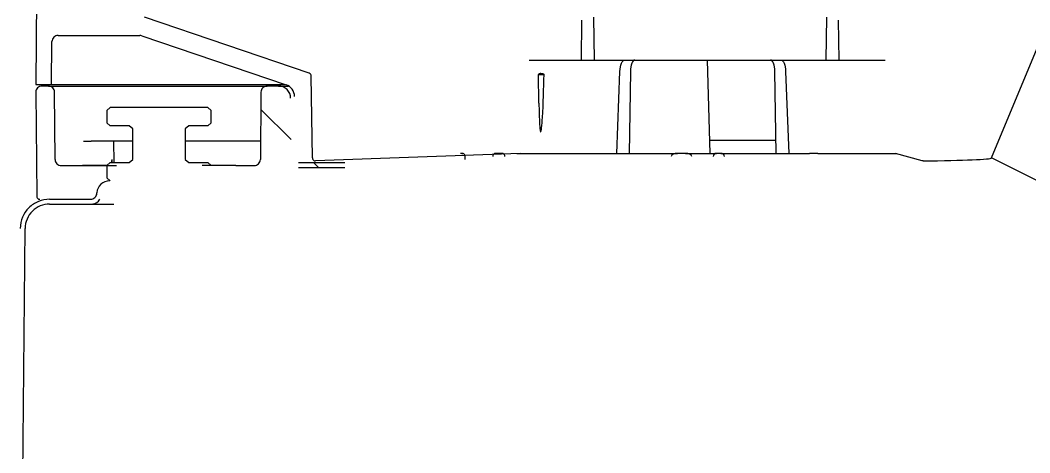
# Model space of a CAD drawing. Header units: millimetres. Extents: x 0 to 4637, y 0 to 3023.
# Drawn here: x 1398.5 to 1564.2, y 2596.4 to 2667.4 of the extents above; entities that cross this region are included whole.
import ezdxf

# ---------------------------------------------------------------- set-up
doc = ezdxf.new("R2010")
doc.units = ezdxf.units.MM
for name, color, linetype in [('ABVP_PLASTIC_HOS', 7, 'Continuous'), ('CARBON_FILTER_HO', 7, 'Continuous'), ('CONNECTOR_FOR_36', 7, 'Continuous'), ('COVER_MODIFIED-T', 7, 'Continuous'), ('HOUSING_FOR_HEPA', 7, 'Continuous'), ('MOUNTING_BUSH-01', 7, 'Continuous'), ('O-RING_ID_70', 7, 'Continuous')]:
    doc.layers.add(name, color=color, linetype=linetype)
pattern_1 = [(45, (804.73, 551.31), (-169.15, 169.15), []), (45, (861.1, 551.31), (-169.15, 169.15), []), (45, (917.5, 551.31), (-169.15, 169.15), []), (45, (973.88, 551.31), (-169.15, 169.15), [])]

msp = doc.modelspace()

# ---------------------------------------------------------------- hatches: boundary and pattern name
at = {"layer": 'ABVP_PLASTIC_HOS', "linetype": 'Continuous'}
h = msp.add_hatch(dxfattribs=at)
h.set_pattern_fill('ANSI34', scale=12.557105, angle=0.000009, style=0)
h.set_pattern_definition(pattern_1)
edge = h.paths.add_edge_path()
edge.add_arc((1406.943, 2675.4406), 0.5024, 0.508564, 90.008906)
edge.add_line((1406.943, 2675.943), (1403.9284, 2675.943))
edge.add_line((1403.9284, 2675.943), (1403.7429, 2675.943))
edge.add_line((1403.7429, 2675.943), (1402.2269, 2675.943))
edge.add_arc((1402.2268, 2674.9383), 1.0047, 89.992164, 179.49206)
edge.add_line((1401.2221, 2674.9472), (1401.1804, 2670.1667))
edge.add_line((1401.1804, 2670.1667), (1401.1629, 2668.1576))
edge.add_line((1401.1629, 2668.1576), (1401.0642, 2656.8562))
edge.add_line((1401.0642, 2656.8562), (1403.6728, 2656.8562))
edge.add_line((1403.6728, 2656.8562), (1403.7342, 2663.8969))
edge.add_arc((1404.7389, 2663.888), 1.0047, 89.991793, 179.491685, ccw=False)
edge.add_line((1404.7391, 2664.8927), (1415.3209, 2664.8927))
edge.add_line((1415.3209, 2664.8927), (1418.1478, 2664.8927))
edge.add_arc((1418.1488, 2663.893), 0.9997, 71.175637, 90.05337, ccw=False)
edge.add_line((1418.4713, 2664.8392), (1421.2443, 2663.8969))
edge.add_line((1421.2443, 2663.8969), (1426.384, 2662.1503))
edge.add_line((1426.384, 2662.1503), (1430.3425, 2660.8051))
edge.add_line((1430.3425, 2660.8051), (1441.963, 2656.8562))
edge.add_line((1441.963, 2656.8562), (1442.1653, 2656.7874))
edge.add_arc((1441.5198, 2654.8906), 2.0037, 58.853543, 71.206673, ccw=False)
edge.add_arc((1441.5234, 2654.8876), 2.0044, 21.123311, 58.986378, ccw=False)
edge.add_arc((1441.519, 2654.8844), 2.0097, 0.524755, 21.163934, ccw=False)
edge.add_line((1443.5286, 2654.9028), (1443.5311, 2654.6134))
edge.add_line((1443.5311, 2654.6134), (1443.6191, 2644.5414))
edge.add_line((1443.6191, 2644.5414), (1443.6239, 2643.9837))
edge.add_line((1443.6239, 2643.9837), (1443.6312, 2643.1506))
edge.add_line((1443.6312, 2643.1506), (1443.6432, 2641.777))
edge.add_line((1443.6432, 2641.777), (1443.6638, 2639.4177))
edge.add_line((1443.6638, 2639.4177), (1443.6672, 2639.0338))
edge.add_line((1443.6672, 2639.0338), (1443.6695, 2638.7696))
edge.add_arc((1444.1719, 2638.7741), 0.5025, 180.520761, 270.020752)
edge.add_line((1444.1721, 2638.2717), (1445.1787, 2638.2717))
edge.add_arc((1445.1793, 2638.7722), 0.5005, 269.922676, 322.104275)
edge.add_arc((1445.184, 2638.7729), 0.4973, 321.707916, 359.613856)
edge.add_line((1445.6813, 2638.7696), (1445.6878, 2639.6236))
edge.add_line((1445.6878, 2639.6236), (1445.7033, 2641.2941))
edge.add_arc((1446.7083, 2641.285), 1.005, 89.977817, 179.477723, ccw=False)
edge.add_line((1446.7087, 2642.2899), (1450.2275, 2642.2899))
edge.add_arc((1450.2301, 2641.2902), 0.9997, 29.211962, 90.150695, ccw=False)
edge.add_arc((1450.208, 2641.2764), 1.0258, 9.895565, 29.280287, ccw=False)
edge.add_arc((1450.254, 2641.2849), 0.979, 0.537551, 9.868354, ccw=False)
edge.add_line((1451.2329, 2641.2941), (1451.2493, 2639.4177))
edge.add_line((1451.2493, 2639.4177), (1451.2527, 2639.0338))
edge.add_line((1451.2527, 2639.0338), (1451.255, 2638.7696))
edge.add_arc((1451.7575, 2638.7742), 0.5025, 180.526306, 270.026318)
edge.add_line((1451.7577, 2638.2717), (1452.4679, 2638.2717))
edge.add_arc((1452.4682, 2638.7742), 0.5025, 269.973149, 359.472042)
edge.add_line((1452.9707, 2638.7696), (1452.984, 2640.2896))
edge.add_arc((1453.9775, 2640.2852), 0.9935, 123.946082, 179.746203, ccw=False)
edge.add_arc((1453.9929, 2640.2738), 1.0116, 90.192637, 124.310597, ccw=False)
edge.add_line((1453.9895, 2641.2854), (1454.2151, 2641.2854))
edge.add_line((1454.2151, 2641.2854), (1459.0965, 2641.2854))
edge.add_line((1459.0965, 2641.2854), (1459.0965, 2641.2854))
edge.add_line((1459.0965, 2641.2854), (1459.3228, 2641.2854))
edge.add_line((1459.3228, 2641.2854), (1459.3266, 2641.2854))
edge.add_line((1459.3266, 2641.2854), (1459.3394, 2641.2854))
edge.add_line((1459.3394, 2641.2854), (1459.3694, 2641.2854))
edge.add_line((1459.3694, 2641.2854), (1459.3738, 2641.2854))
edge.add_line((1459.3738, 2641.2854), (1459.6744, 2641.2854))
edge.add_line((1459.6744, 2641.2854), (1459.7047, 2641.2854))
edge.add_line((1459.7047, 2641.2854), (1459.9126, 2641.2854))
edge.add_line((1459.9126, 2641.2854), (1461.0556, 2641.2854))
edge.add_line((1461.0556, 2641.2854), (1461.8507, 2641.2854))
edge.add_line((1461.8507, 2641.2854), (1468.7479, 2641.2854))
edge.add_line((1468.7479, 2641.2854), (1470.7916, 2641.2854))
edge.add_line((1470.7916, 2641.2854), (1476.3405, 2641.2854))
edge.add_line((1476.3405, 2641.2854), (1476.3426, 2641.2854))
edge.add_line((1476.3426, 2641.2854), (1478.082, 2641.2854))
edge.add_line((1478.082, 2641.2854), (1478.8891, 2641.2854))
edge.add_line((1478.8891, 2641.2854), (1481.5053, 2641.2854))
edge.add_line((1481.5053, 2641.2854), (1481.5229, 2643.2945))
edge.add_line((1481.5229, 2643.2945), (1481.5219, 2643.2945))
edge.add_line((1481.5219, 2643.2945), (1478.969, 2643.2945))
edge.add_line((1478.969, 2643.2945), (1478.0644, 2643.2945))
edge.add_line((1478.0644, 2643.2945), (1477.5506, 2643.2945))
edge.add_line((1477.5506, 2643.2945), (1477.5013, 2644.2991))
edge.add_line((1477.5013, 2644.2991), (1475.9774, 2644.2991))
edge.add_line((1475.9774, 2644.2991), (1475.6879, 2644.2991))
edge.add_line((1475.6879, 2644.2991), (1471.8543, 2644.2991))
edge.add_line((1471.8543, 2644.2991), (1471.5727, 2644.2991))
edge.add_line((1471.5727, 2644.2991), (1471.2564, 2644.2991))
edge.add_line((1471.2564, 2644.2991), (1468.917, 2644.2995))
edge.add_line((1468.917, 2644.2995), (1461.9655, 2644.2991))
edge.add_line((1461.9655, 2644.2991), (1461.867, 2644.2991))
edge.add_line((1461.867, 2644.2991), (1461.8667, 2644.2991))
edge.add_line((1461.8667, 2644.2991), (1461.4034, 2644.2991))
edge.add_line((1461.4034, 2644.2991), (1461.1188, 2644.2991))
edge.add_line((1461.1188, 2644.2991), (1460.9334, 2644.2991))
edge.add_line((1460.9334, 2644.2991), (1460.0592, 2644.2991))
edge.add_line((1460.0592, 2644.2991), (1459.6763, 2644.2991))
edge.add_line((1459.6763, 2644.2991), (1459.6395, 2644.2991))
edge.add_line((1459.6395, 2644.2991), (1459.3627, 2644.2991))
edge.add_line((1459.3627, 2644.2991), (1459.3392, 2644.2991))
edge.add_line((1459.3392, 2644.2991), (1459.3264, 2644.2991))
edge.add_line((1459.3264, 2644.2991), (1459.0965, 2644.2991))
edge.add_line((1459.0965, 2644.2991), (1459.0965, 2644.2991))
edge.add_line((1459.0965, 2644.2991), (1453.857, 2644.2991))
edge.add_line((1453.857, 2644.2991), (1450.7159, 2644.2991))
edge.add_line((1450.7159, 2644.2991), (1446.9534, 2644.2991))
edge.add_arc((1446.9532, 2644.8015), 0.5025, 180.77206, 270.023076, ccw=False)
edge.add_line((1446.4508, 2644.7948), (1446.2749, 2658.2211))
edge.add_arc((1445.7726, 2658.2144), 0.5023, 0.76323, 71.250888)
edge.add_line((1445.9341, 2658.6901), (1418.8912, 2667.8797))
edge.add_arc((1418.7291, 2667.4016), 0.5048, 71.26955, 89.959533)
edge.add_line((1418.7294, 2667.9064), (1417.2393, 2667.9064))
edge.add_line((1417.2393, 2667.9064), (1415.5417, 2667.9064))
edge.add_arc((1415.5416, 2668.9113), 1.0049, 199.484703, 270.005781, ccw=False)
edge.add_arc((1414.1205, 2668.4085), 0.5025, 19.484627, 90.005577)
edge.add_line((1414.1205, 2668.911), (1413.9655, 2668.911))
edge.add_arc((1413.966, 2668.416), 0.495, 90.049907, 99.940465)
edge.add_arc((1413.9648, 2668.4091), 0.5016, 99.67348, 160.545204)
edge.add_arc((1412.5391, 2668.9152), 1.0112, 311.255418, 340.410372, ccw=False)
edge.add_arc((1412.5453, 2668.9088), 1.0024, 269.948939, 311.23136, ccw=False)
edge.add_line((1412.5444, 2667.9064), (1408.5073, 2667.9064))
edge.add_arc((1408.5072, 2668.9111), 1.0047, 180.508927, 270.008818, ccw=False)
edge.add_line((1407.5025, 2668.9022), (1407.4915, 2670.1667))
edge.add_line((1407.4915, 2670.1667), (1407.4849, 2670.9201))
edge.add_line((1407.4849, 2670.9201), (1407.4454, 2675.4451))
at = {"layer": 'CARBON_FILTER_HO', "linetype": 'Continuous'}
h = msp.add_hatch(dxfattribs=at)
h.set_pattern_fill('ANSI34', scale=6.278552, angle=90.000009, style=0)
h.set_pattern_definition([(135, (804.73, 551.31), (-84.5745, -84.5745), []), (135, (804.73, 579.5), (-84.5745, -84.5745), []), (135, (804.73, 607.7), (-84.5745, -84.5745), []), (135, (804.73, 635.89), (-84.5745, -84.5745), [])])
edge = h.paths.add_edge_path()
edge.add_arc((1442.0255, 2639.0254), 1.0049, 269.980037, 0.480102)
edge.add_line((1443.0304, 2639.0338), (1442.9893, 2643.7377))
edge.add_line((1442.9893, 2643.7377), (1442.8943, 2654.6134))
edge.add_arc((1440.8845, 2654.5952), 2.0099, 0.520236, 90.018905)
edge.add_line((1440.8839, 2656.605), (1439.023, 2656.605))
edge.add_arc((1439.0227, 2655.6001), 1.0049, 89.982257, 179.482126)
edge.add_line((1438.0179, 2655.6092), (1437.9476, 2647.5639))
edge.add_line((1437.9476, 2647.5639), (1437.9212, 2644.5414))
edge.add_arc((1436.9164, 2644.5505), 1.0049, 269.983118, 359.482313, ccw=False)
edge.add_line((1436.9161, 2643.5456), (1433.8919, 2643.5456))
edge.add_line((1433.8919, 2643.5456), (1433.8918, 2643.5339))
edge.add_ellipse((1422.5143, 2593.3172), major_axis=(527.2744, 0), ratio=0.0952605, start_angle=88.763572, end_angle=89.204924)
edge.add_line((1429.8309, 2643.5408), (1428.3559, 2643.5426))
edge.add_arc((1428.3546, 2642.5381), 1.0044, 89.924258, 179.491978)
edge.add_line((1427.3502, 2642.547), (1427.3479, 2642.2866))
edge.add_line((1427.3479, 2642.2866), (1427.3462, 2642.089))
edge.add_line((1427.3462, 2642.089), (1427.3392, 2641.2854))
edge.add_line((1427.3392, 2641.2854), (1427.337, 2641.0342))
edge.add_line((1427.337, 2641.0342), (1427.33, 2640.2306))
edge.add_line((1427.33, 2640.2306), (1427.3221, 2639.3264))
edge.add_line((1427.3221, 2639.3264), (1427.3198, 2639.0671))
edge.add_line((1427.3198, 2639.0671), (1427.3195, 2639.0338))
edge.add_arc((1428.296, 2639.0254), 0.9765, 179.505169, 183.738122)
edge.add_arc((1428.3242, 2639.0252), 1.0047, 183.62019, 270.016781)
edge.add_line((1428.3245, 2638.0205), (1428.6941, 2638.0205))
edge.add_line((1428.6941, 2638.0205), (1430.9692, 2638.0205))
edge.add_line((1430.9692, 2638.0205), (1432.5171, 2638.0205))
edge.add_line((1432.5171, 2638.0205), (1439.9043, 2638.0205))
edge.add_line((1439.9043, 2638.0205), (1439.957, 2638.0205))
edge.add_line((1439.957, 2638.0205), (1441.7523, 2638.0205))
edge.add_line((1441.7523, 2638.0205), (1442.0251, 2638.0205))
at = {"layer": 'COVER_MODIFIED-T', "linetype": 'Continuous'}
h = msp.add_hatch(dxfattribs=at)
h.set_pattern_fill('ANSI34', scale=12.557105, angle=0.000009, style=0)
h.set_pattern_definition(pattern_1)
edge = h.paths.add_edge_path()
edge.add_line((1360.962, 2414.019), (1562.0242, 2414.019))
edge.add_spline(control_points=[(1562.0242, 2414.019), (1562.303, 2414.019), (1562.5856, 2414.1167), (1562.9067, 2414.3839), (1562.9982, 2414.4947), (1563.093, 2414.6809), (1563.1182, 2414.748), (1563.1516, 2414.8838), (1563.1601, 2414.953), (1563.1601, 2415.0235)], knot_values=[0, 0, 0, 0, 0.5, 0.5, 0.75, 0.75, 0.875, 0.875, 1, 1, 1, 1], degree=3, periodic=0)
edge.add_spline(control_points=[(1563.1601, 2415.0235), (1563.1601, 2415.1696), (1563.1995, 2415.3186), (1563.3391, 2415.5751), (1563.4405, 2415.6876), (1563.6763, 2415.8626), (1563.8114, 2415.9267), (1564.0933, 2416.0093), (1564.2406, 2416.0281), (1564.3857, 2416.0281)], knot_values=[0, 0, 0, 0, 0.25, 0.25, 0.5, 0.5, 0.75, 0.75, 1, 1, 1, 1], degree=3, periodic=0)
edge.add_line((1564.3857, 2416.0281), (1570.5709, 2416.0281))
edge.add_spline(control_points=[(1570.5709, 2416.0281), (1570.7179, 2416.0281), (1570.864, 2416.0092), (1571.1467, 2415.9261), (1571.2811, 2415.8622), (1571.5171, 2415.6866), (1571.6178, 2415.5748), (1571.7575, 2415.3175), (1571.7964, 2415.171), (1571.7964, 2415.0235)], knot_values=[0, 0, 0, 0, 0.25, 0.25, 0.5, 0.5, 0.75, 0.75, 1, 1, 1, 1], degree=3, periodic=0)
edge.add_spline(control_points=[(1571.7964, 2415.0235), (1571.7964, 2414.9537), (1571.8052, 2414.8825), (1571.8391, 2414.7456), (1571.8637, 2414.6805), (1571.9586, 2414.4944), (1572.0493, 2414.3843), (1572.374, 2414.1145), (1572.653, 2414.019), (1572.9324, 2414.019)], knot_values=[0, 0, 0, 0, 0.125, 0.125, 0.25, 0.25, 0.5, 0.5, 1, 1, 1, 1], degree=3, periodic=0)
edge.add_line((1572.9324, 2414.019), (1773.9948, 2414.019))
edge.add_spline(control_points=[(1773.9948, 2414.019), (1774.1421, 2414.019), (1774.2875, 2414), (1774.5692, 2413.9171), (1774.7032, 2413.8533), (1774.9389, 2413.6779), (1775.0392, 2413.5664), (1775.1438, 2413.3741), (1775.1715, 2413.3049), (1775.2084, 2413.1635), (1775.218, 2413.0912), (1775.2169, 2413.0169)], knot_values=[0, 0, 0, 0, 0.25, 0.25, 0.5, 0.5, 0.75, 0.75, 0.875, 0.875, 1, 1, 1, 1], degree=3, periodic=0)
edge.add_spline(control_points=[(1775.2169, 2413.0169), (1775.2161, 2412.8759), (1775.2515, 2412.7376), (1775.3778, 2412.4896), (1775.4687, 2412.3793), (1775.683, 2412.2006), (1775.8063, 2412.1315), (1776.0703, 2412.0379), (1776.2081, 2412.0139), (1776.3485, 2412.0136)], knot_values=[0, 0, 0, 0, 0.25, 0.25, 0.5, 0.5, 0.75, 0.75, 1, 1, 1, 1], degree=3, periodic=0)
edge.add_line((1776.3485, 2412.0136), (1785.4222, 2412.0135))
edge.add_arc((1785.4214, 2413.0252), 1.0117, 270.047226, 291.502371)
edge.add_line((1785.7922, 2412.0839), (1786.3792, 2412.0838))
edge.add_line((1786.3792, 2412.0838), (1797.2733, 2619.9555))
edge.add_line((1797.2733, 2619.9555), (1797.3983, 2624.6632))
edge.add_line((1797.3983, 2624.6632), (1795.1852, 2624.6624))
edge.add_line((1795.1852, 2624.6624), (1795.0602, 2619.9555))
edge.add_line((1795.0602, 2619.9555), (1784.4279, 2417.0796))
edge.add_spline(control_points=[(1784.4279, 2417.0796), (1784.4179, 2416.8875), (1784.3897, 2416.6994), (1784.2989, 2416.3312), (1784.2353, 2416.1493), (1784.0753, 2415.8021), (1783.9798, 2415.6381), (1783.7587, 2415.3291), (1783.6315, 2415.1829), (1783.3555, 2414.9208), (1783.2063, 2414.8038), (1782.8854, 2414.5978), (1782.7133, 2414.5094), (1782.1847, 2414.298), (1781.8031, 2414.2236), (1781.4184, 2414.2236)], knot_values=[0, 0, 0, 0, 0.125, 0.125, 0.25, 0.25, 0.375, 0.375, 0.5, 0.5, 0.625, 0.625, 0.75, 0.75, 1, 1, 1, 1], degree=3, periodic=0)
edge.add_line((1781.4184, 2414.2236), (1779.2161, 2414.2236))
edge.add_arc((1779.2106, 2416.4026), 2.179, 212.62864, 270.146191, ccw=False)
edge.add_arc((1775.5146, 2414.0014), 2.2286, 33.384401, 91.660605)
edge.add_line((1775.45, 2416.229), (1574.6452, 2416.229))
edge.add_spline(control_points=[(1574.6452, 2416.229), (1574.4669, 2416.229), (1574.2878, 2416.2716), (1573.9678, 2416.4361), (1573.8289, 2416.5568), (1573.7288, 2416.7074)], knot_values=[0, 0, 0, 0, 0.5, 0.5, 1, 1, 1, 1], degree=3, periodic=0)
edge.add_spline(control_points=[(1573.7288, 2416.7074), (1573.6444, 2416.8343), (1573.5513, 2416.9544), (1573.3481, 2417.181), (1573.237, 2417.2883), (1572.8855, 2417.5834), (1572.6279, 2417.7449), (1572.0698, 2418.0025), (1571.7793, 2418.0938), (1571.1806, 2418.2122), (1570.8737, 2418.2382), (1570.5709, 2418.2382)], knot_values=[0, 0, 0, 0, 0.125, 0.125, 0.25, 0.25, 0.5, 0.5, 0.75, 0.75, 1, 1, 1, 1], degree=3, periodic=0)
edge.add_line((1570.5709, 2418.2382), (1564.3857, 2418.2382))
edge.add_spline(control_points=[(1564.3857, 2418.2382), (1564.0807, 2418.2382), (1563.7773, 2418.2125), (1563.1742, 2418.0931), (1562.8829, 2418.0007), (1562.4707, 2417.8105), (1562.3371, 2417.7384), (1562.078, 2417.5753), (1561.9524, 2417.4839), (1561.602, 2417.1895), (1561.3985, 2416.9643), (1561.2277, 2416.7074)], knot_values=[0, 0, 0, 0, 0.25, 0.25, 0.5, 0.5, 0.625, 0.625, 0.75, 0.75, 1, 1, 1, 1], degree=3, periodic=0)
edge.add_spline(control_points=[(1561.2277, 2416.7074), (1561.1287, 2416.5583), (1560.9891, 2416.4366), (1560.6712, 2416.2726), (1560.4921, 2416.229), (1560.3113, 2416.229)], knot_values=[0, 0, 0, 0, 0.5, 0.5, 1, 1, 1, 1], degree=3, periodic=0)
edge.add_line((1560.3113, 2416.229), (1359.5065, 2416.229))
edge.add_arc((1359.4395, 2414.0104), 2.2197, 88.26986, 146.739589)
edge.add_arc((1355.7529, 2416.3943), 2.1707, 269.725468, 327.491176, ccw=False)
edge.add_line((1355.7425, 2414.2236), (1353.5382, 2414.2236))
edge.add_spline(control_points=[(1353.5382, 2414.2236), (1353.3458, 2414.2236), (1353.1566, 2414.2418), (1352.7841, 2414.3133), (1352.5991, 2414.3672), (1352.244, 2414.5089), (1352.0753, 2414.5956), (1351.7551, 2414.8002), (1351.6024, 2414.9196), (1351.3263, 2415.1815), (1351.2016, 2415.3244), (1350.9792, 2415.6341), (1350.8818, 2415.8013), (1350.6431, 2416.3182), (1350.5488, 2416.6954), (1350.5286, 2417.0796)], knot_values=[0, 0, 0, 0, 0.125, 0.125, 0.25, 0.25, 0.375, 0.375, 0.5, 0.5, 0.625, 0.625, 0.75, 0.75, 1, 1, 1, 1], degree=3, periodic=0)
edge.add_line((1350.5286, 2417.0796), (1339.8963, 2619.9555))
edge.add_line((1339.8963, 2619.9555), (1339.7714, 2624.6632))
edge.add_line((1339.7714, 2624.6632), (1337.5583, 2624.6624))
edge.add_line((1337.5583, 2624.6624), (1337.6833, 2619.9555))
edge.add_line((1337.6833, 2619.9555), (1348.5726, 2412.1753))
edge.add_line((1348.5726, 2412.1753), (1348.9865, 2412.1757))
edge.add_spline(control_points=[(1348.9865, 2412.1757), (1349.1475, 2412.0713), (1349.3395, 2412.0135), (1349.5343, 2412.0135)], knot_values=[0, 0, 0, 0, 1, 1, 1, 1], degree=3, periodic=0)
edge.add_line((1349.5343, 2412.0135), (1358.6105, 2412.0136))
edge.add_spline(control_points=[(1358.6105, 2412.0136), (1358.751, 2412.0141), (1358.8879, 2412.0379), (1359.1529, 2412.1321), (1359.2739, 2412.1997), (1359.4903, 2412.3802), (1359.579, 2412.4878), (1359.7067, 2412.7385), (1359.7416, 2412.8754), (1359.7404, 2413.0169)], knot_values=[0, 0, 0, 0, 0.25, 0.25, 0.5, 0.5, 0.75, 0.75, 1, 1, 1, 1], degree=3, periodic=0)
edge.add_spline(control_points=[(1359.7404, 2413.0169), (1359.7393, 2413.1657), (1359.7778, 2413.3095), (1359.9198, 2413.5695), (1360.0186, 2413.6784), (1360.2552, 2413.8542), (1360.389, 2413.9176), (1360.6703, 2414.0002), (1360.8146, 2414.019), (1360.962, 2414.019)], knot_values=[0, 0, 0, 0, 0.25, 0.25, 0.5, 0.5, 0.75, 0.75, 1, 1, 1, 1], degree=3, periodic=0)
at = {"layer": 'HOUSING_FOR_HEPA', "linetype": 'Continuous'}
h = msp.add_hatch(dxfattribs=at)
h.set_pattern_fill('ANSI32', scale=6.278552, angle=90.000009, style=0)
h.set_pattern_definition([(135, (804.727, 551.313), (-42.2872, -42.2873), []), (135, (804.727, 579.505), (-42.2872, -42.2873), [])])
edge = h.paths.add_edge_path()
edge.add_line((1423.208, 2640.2306), (1429.3933, 2640.2306))
edge.add_spline(control_points=[(1429.3933, 2640.2306), (1429.5505, 2640.2306), (1429.7092, 2640.202), (1430.0032, 2640.091), (1430.1414, 2640.0074), (1430.3743, 2639.7961), (1430.4709, 2639.667), (1430.6057, 2639.3815), (1430.6441, 2639.2264), (1430.6498, 2639.0671)], knot_values=[0, 0, 0, 0, 0.25, 0.25, 0.5, 0.5, 0.75, 0.75, 1, 1, 1, 1], degree=3, periodic=0)
edge.add_line((1430.6498, 2639.0671), (1430.6536, 2638.962))
edge.add_spline(control_points=[(1430.6536, 2638.962), (1430.6579, 2638.8434), (1430.6742, 2638.7273), (1430.7293, 2638.4998), (1430.7688, 2638.3872), (1430.8686, 2638.1741), (1430.9284, 2638.0735), (1431.0675, 2637.884), (1431.1472, 2637.7951), (1431.4057, 2637.5569), (1431.6103, 2637.4301), (1432.0466, 2637.2611), (1432.2831, 2637.2169), (1432.5171, 2637.2169)], knot_values=[0, 0, 0, 0, 0.125, 0.125, 0.25, 0.25, 0.375, 0.375, 0.5, 0.5, 0.75, 0.75, 1, 1, 1, 1], degree=3, periodic=0)
edge.add_line((1432.5171, 2637.2169), (1439.957, 2637.2169))
edge.add_spline(control_points=[(1439.957, 2637.2169), (1440.2538, 2637.2169), (1440.5539, 2637.2731), (1441.1069, 2637.4877), (1441.3664, 2637.6487), (1441.6949, 2637.949), (1441.7964, 2638.0607), (1441.9759, 2638.2995), (1442.0536, 2638.4259), (1442.1855, 2638.6922), (1442.2398, 2638.8336), (1442.3204, 2639.1211), (1442.3473, 2639.2678), (1442.3604, 2639.4177)], knot_values=[0, 0, 0, 0, 0.25, 0.25, 0.5, 0.5, 0.625, 0.625, 0.75, 0.75, 0.875, 0.875, 1, 1, 1, 1], degree=3, periodic=0)
edge.add_line((1442.3604, 2639.4177), (1442.5669, 2641.777))
edge.add_spline(control_points=[(1442.5669, 2641.777), (1442.5756, 2641.8763), (1442.5934, 2641.9736), (1442.6466, 2642.1641), (1442.6825, 2642.2583), (1442.7707, 2642.437), (1442.8225, 2642.5213), (1442.9415, 2642.6801), (1443.0095, 2642.755), (1443.1559, 2642.8891), (1443.2348, 2642.9489), (1443.4038, 2643.0541), (1443.4941, 2643.0992), (1443.7711, 2643.2068), (1443.9713, 2643.2443), (1444.1693, 2643.2443)], knot_values=[0, 0, 0, 0, 0.125, 0.125, 0.25, 0.25, 0.375, 0.375, 0.5, 0.5, 0.625, 0.625, 0.75, 0.75, 1, 1, 1, 1], degree=3, periodic=0)
edge.add_line((1444.1693, 2643.2443), (1451.7618, 2643.2443))
edge.add_spline(control_points=[(1451.7618, 2643.2443), (1451.9597, 2643.2443), (1452.16, 2643.2068), (1452.5291, 2643.0635), (1452.702, 2642.9561), (1452.9214, 2642.7555), (1452.9893, 2642.6806), (1453.1087, 2642.5216), (1453.1605, 2642.4373), (1453.2485, 2642.2592), (1453.2846, 2642.1647), (1453.338, 2641.9738), (1453.3558, 2641.8764), (1453.3645, 2641.777)], knot_values=[0, 0, 0, 0, 0.25, 0.25, 0.5, 0.5, 0.625, 0.625, 0.75, 0.75, 0.875, 0.875, 1, 1, 1, 1], degree=3, periodic=0)
edge.add_line((1453.3645, 2641.777), (1453.5711, 2639.4177))
edge.add_spline(control_points=[(1453.5711, 2639.4177), (1453.5842, 2639.2677), (1453.6111, 2639.1214), (1453.6911, 2638.8355), (1453.7449, 2638.6949), (1453.8775, 2638.4264), (1453.9554, 2638.3), (1454.1339, 2638.0624), (1454.2356, 2637.9502), (1454.4557, 2637.7488), (1454.574, 2637.6592), (1454.827, 2637.502), (1454.9627, 2637.4343), (1455.24, 2637.3267), (1455.3827, 2637.2859), (1455.6764, 2637.2308), (1455.8269, 2637.2169), (1455.9754, 2637.2169)], knot_values=[0, 0, 0, 0, 0.125, 0.125, 0.25, 0.25, 0.375, 0.375, 0.5, 0.5, 0.625, 0.625, 0.75, 0.75, 0.875, 0.875, 1, 1, 1, 1], degree=3, periodic=0)
edge.add_line((1455.9754, 2637.2169), (1477.5952, 2637.2169))
edge.add_spline(control_points=[(1477.5952, 2637.2169), (1477.7352, 2637.2169), (1477.8762, 2637.1794), (1478.1203, 2637.0388), (1478.2229, 2636.9364), (1478.2932, 2636.815)], knot_values=[0, 0, 0, 0, 0.5, 0.5, 1, 1, 1, 1], degree=3, periodic=0)
edge.add_spline(control_points=[(1478.2932, 2636.815), (1478.4342, 2636.5715), (1478.6397, 2636.367), (1479.1263, 2636.0868), (1479.409, 2636.0114), (1479.6895, 2636.0114)], knot_values=[0, 0, 0, 0, 0.5, 0.5, 1, 1, 1, 1], degree=3, periodic=0)
edge.add_line((1479.6895, 2636.0114), (1481.929, 2636.0114))
edge.add_line((1481.929, 2636.0114), (1481.929, 2636.815))
edge.add_line((1481.929, 2636.815), (1479.7407, 2636.815))
edge.add_spline(control_points=[(1479.7407, 2636.815), (1479.6004, 2636.815), (1479.4591, 2636.8527), (1479.2157, 2636.9928), (1479.113, 2637.0951), (1479.0425, 2637.2169)], knot_values=[0, 0, 0, 0, 0.5, 0.5, 1, 1, 1, 1], degree=3, periodic=0)
edge.add_spline(control_points=[(1479.0425, 2637.2169), (1478.9017, 2637.46), (1478.6963, 2637.6647), (1478.331, 2637.8751), (1478.199, 2637.9295), (1477.9286, 2638.0018), (1477.7865, 2638.0205), (1477.6463, 2638.0205)], knot_values=[0, 0, 0, 0, 0.5, 0.5, 0.75, 0.75, 1, 1, 1, 1], degree=3, periodic=0)
edge.add_line((1477.6463, 2638.0205), (1455.9754, 2638.0205))
edge.add_spline(control_points=[(1455.9754, 2638.0205), (1455.7774, 2638.0205), (1455.5771, 2638.058), (1455.208, 2638.2013), (1455.035, 2638.3086), (1454.8156, 2638.5093), (1454.7477, 2638.5841), (1454.6283, 2638.7431), (1454.5765, 2638.8274), (1454.4885, 2639.0056), (1454.4524, 2639.1), (1454.399, 2639.291), (1454.3812, 2639.3884), (1454.3725, 2639.4877)], knot_values=[0, 0, 0, 0, 0.25, 0.25, 0.5, 0.5, 0.625, 0.625, 0.75, 0.75, 0.875, 0.875, 1, 1, 1, 1], degree=3, periodic=0)
edge.add_line((1454.3725, 2639.4877), (1454.1659, 2641.8471))
edge.add_spline(control_points=[(1454.1659, 2641.8471), (1454.1527, 2641.997), (1454.1259, 2642.1434), (1454.0459, 2642.4292), (1453.9921, 2642.5698), (1453.8595, 2642.8383), (1453.7816, 2642.9647), (1453.6032, 2643.2024), (1453.5014, 2643.3146), (1453.2813, 2643.5159), (1453.163, 2643.6055), (1452.9101, 2643.7627), (1452.7744, 2643.8304), (1452.4971, 2643.9381), (1452.3544, 2643.9789), (1452.0607, 2644.034), (1451.9102, 2644.0479), (1451.7618, 2644.0479)], knot_values=[0, 0, 0, 0, 0.125, 0.125, 0.25, 0.25, 0.375, 0.375, 0.5, 0.5, 0.625, 0.625, 0.75, 0.75, 0.875, 0.875, 1, 1, 1, 1], degree=3, periodic=0)
edge.add_line((1451.7618, 2644.0479), (1444.1693, 2644.0479))
edge.add_spline(control_points=[(1444.1693, 2644.0479), (1443.8725, 2644.0479), (1443.5724, 2643.9917), (1443.0194, 2643.7771), (1442.7599, 2643.6161), (1442.4313, 2643.3158), (1442.3298, 2643.2041), (1442.1503, 2642.9653), (1442.0725, 2642.8389), (1441.9407, 2642.5726), (1441.8864, 2642.4312), (1441.8058, 2642.1437), (1441.7789, 2641.997), (1441.7658, 2641.8471)], knot_values=[0, 0, 0, 0, 0.25, 0.25, 0.5, 0.5, 0.625, 0.625, 0.75, 0.75, 0.875, 0.875, 1, 1, 1, 1], degree=3, periodic=0)
edge.add_line((1441.7658, 2641.8471), (1441.5592, 2639.4877))
edge.add_spline(control_points=[(1441.5592, 2639.4877), (1441.5505, 2639.3885), (1441.5328, 2639.2912), (1441.4796, 2639.1007), (1441.4437, 2639.0065), (1441.3555, 2638.8278), (1441.3037, 2638.7435), (1441.1847, 2638.5847), (1441.1167, 2638.5098), (1440.9703, 2638.3757), (1440.8915, 2638.3159), (1440.7225, 2638.2107), (1440.6321, 2638.1656), (1440.3551, 2638.058), (1440.1549, 2638.0205), (1439.957, 2638.0205)], knot_values=[0, 0, 0, 0, 0.125, 0.125, 0.25, 0.25, 0.375, 0.375, 0.5, 0.5, 0.625, 0.625, 0.75, 0.75, 1, 1, 1, 1], degree=3, periodic=0)
edge.add_line((1439.957, 2638.0205), (1432.5171, 2638.0205))
edge.add_spline(control_points=[(1432.5171, 2638.0205), (1432.2574, 2638.0205), (1431.9958, 2638.1211), (1431.7095, 2638.3861), (1431.6306, 2638.4933), (1431.5204, 2638.7302), (1431.4891, 2638.8584), (1431.4844, 2638.99)], knot_values=[0, 0, 0, 0, 0.5, 0.5, 0.75, 0.75, 1, 1, 1, 1], degree=3, periodic=0)
edge.add_line((1431.4844, 2638.99), (1431.4806, 2639.0952))
edge.add_spline(control_points=[(1431.4806, 2639.0952), (1431.4758, 2639.2277), (1431.4577, 2639.3574), (1431.3962, 2639.6115), (1431.3519, 2639.7372), (1431.2403, 2639.9751), (1431.1733, 2640.0873), (1431.0173, 2640.2985), (1430.9278, 2640.3974), (1430.6378, 2640.6619), (1430.4081, 2640.8016), (1429.9191, 2640.9868), (1429.6549, 2641.0342), (1429.3933, 2641.0342)], knot_values=[0, 0, 0, 0, 0.125, 0.125, 0.25, 0.25, 0.375, 0.375, 0.5, 0.5, 0.75, 0.75, 1, 1, 1, 1], degree=3, periodic=0)
edge.add_line((1429.3933, 2641.0342), (1423.208, 2641.0342))
edge.add_line((1423.208, 2641.0342), (1423.208, 2640.2306))

# ---------------------------------------------------------------- linework, layer by layer
at = {"layer": 'ABVP_PLASTIC_HOS', "color": 7, "linetype": 'Continuous'}
for p, q in [((1401.2221, 2674.9472), (1401.0642, 2656.8562)), ((1445.9341, 2658.6901), (1418.8912, 2667.8797)), ((1490.5856, 2660.8744), (1490.6718, 2667.4107)), ((1492.7187, 2660.8744), (1492.6258, 2667.9064)), ((1530.7805, 2667.9064), (1530.6876, 2660.8744)), ((1532.7346, 2667.4107), (1532.8208, 2660.8744)), ((1557.8865, 2644.7948), (1567.2754, 2667.4107)), ((1403.6728, 2656.8562), (1403.7342, 2663.8969)), ((1404.7391, 2664.8927), (1418.1478, 2664.8927)), ((1418.4713, 2664.8392), (1442.1653, 2656.7874)), ((1482.0339, 2660.8744), (1490.5856, 2660.8744)), ((1490.5856, 2660.8744), (1492.7187, 2660.8744)), ((1492.7187, 2660.8744), (1530.6876, 2660.8744)), ((1511.6901, 2645.5548), (1511.287, 2660.8744)), ((1530.6876, 2660.8744), (1532.8208, 2660.8744)), ((1532.8208, 2660.8744), (1540.4495, 2660.8744)), ((1483.5492, 2658.5124), (1483.6087, 2658.5728)), ((1483.5492, 2658.5124), (1484.4677, 2658.5124)), ((1483.6223, 2653.8135), (1483.5492, 2658.5124)), ((1496.4013, 2645.5548), (1496.9215, 2659.0043)), ((1498.6254, 2659.0043), (1498.426, 2645.5548)), ((1522.521, 2645.5548), (1522.3354, 2659.0043)), ((1524.0958, 2659.0043), (1524.6112, 2645.5548)), ((1401.0642, 2656.8562), (1403.6728, 2656.8562)), ((1403.6728, 2656.8562), (1414.3607, 2656.8562)), ((1414.3607, 2656.8562), (1426.4157, 2656.8562)), ((1426.4157, 2656.8562), (1430.3661, 2656.8562)), ((1430.3661, 2656.8562), (1441.9625, 2656.8562)), ((1446.4508, 2644.7948), (1446.2749, 2658.2211)), ((1480.541, 2645.5548), (1446.9534, 2644.2991)), ((1546.505, 2644.2991), (1542.1041, 2645.5548)), ((1570.9384, 2638.2717), (1557.8853, 2644.7924))]:
    msp.add_line(p, q, dxfattribs=at)
msp.add_ellipse((1541.9588, 2644.8013), major_axis=(15.929, 0), ratio=0.03153271, start_param=5.01130831, end_param=6.27009534, dxfattribs=at)
for points, knots in [([(1404.7391, 2664.8927), (1404.4786, 2664.8927), (1404.219, 2664.7871), (1403.845, 2664.4168), (1403.7365, 2664.1608), (1403.7342, 2663.8969)], [0, 0, 0, 0, 0.5, 0.5, 1, 1, 1, 1]), ([(1496.9215, 2659.0043), (1496.9411, 2659.5107), (1497.0367, 2659.992), (1497.33, 2660.6771), (1497.5252, 2660.8744), (1497.7219, 2660.8744)], [0, 0, 0, 0, 0.5, 0.5, 1, 1, 1, 1]), ([(1499.3799, 2660.8744), (1499.1832, 2660.8744), (1498.9934, 2660.6772), (1498.7169, 2659.9921), (1498.6329, 2659.5103), (1498.6254, 2659.0043)], [0, 0, 0, 0, 0.5, 0.5, 1, 1, 1, 1]), ([(1522.3354, 2659.0043), (1522.3284, 2659.5107), (1522.2467, 2659.992), (1521.9772, 2660.6771), (1521.7917, 2660.8744), (1521.6, 2660.8744)], [0, 0, 0, 0, 0.5, 0.5, 1, 1, 1, 1]), ([(1523.316, 2660.8744), (1523.5076, 2660.8744), (1523.6972, 2660.6772), (1523.983, 2659.9921), (1524.0764, 2659.5103), (1524.0958, 2659.0043)], [0, 0, 0, 0, 0.5, 0.5, 1, 1, 1, 1]), ([(1446.2749, 2658.2211), (1446.2735, 2658.325), (1446.2397, 2658.426), (1446.1187, 2658.5928), (1446.0324, 2658.6567), (1445.9341, 2658.6901)], [0, 0, 0, 0, 0.5, 0.5, 1, 1, 1, 1]), ([(1484.4677, 2658.5124), (1484.4295, 2658.5311), (1484.383, 2658.5493), (1484.3318, 2658.5652), (1484.2804, 2658.5813), (1484.2227, 2658.5956), (1484.1636, 2658.6067), (1484.1076, 2658.6172), (1484.0487, 2658.6252), (1483.9923, 2658.6298), (1483.9395, 2658.6341), (1483.8874, 2658.6354), (1483.8407, 2658.6337), (1483.7953, 2658.6321), (1483.7538, 2658.6275), (1483.7192, 2658.6205), (1483.6841, 2658.6134), (1483.6553, 2658.6036), (1483.6345, 2658.5919), (1483.6239, 2658.586), (1483.6153, 2658.5796), (1483.6087, 2658.5728)], [0, 0, 0, 0, 0.16569137, 0.16569137, 0.16569137, 0.33194223, 0.33194223, 0.33194223, 0.48964778, 0.48964778, 0.48964778, 0.63758468, 0.63758468, 0.63758468, 0.78124489, 0.78124489, 0.78124489, 0.9270736, 0.9270736, 0.9270736, 1, 1, 1, 1]), ([(1483.6223, 2653.8135), (1483.6409, 2652.6175), (1483.6618, 2651.4208), (1483.7568, 2649.9293), (1483.7751, 2649.6302), (1483.8344, 2649.2621), (1483.8438, 2649.1859), (1483.8836, 2649.1034), (1483.8973, 2649.083), (1483.9291, 2649.0969), (1483.9368, 2649.1162), (1483.9584, 2649.1662), (1483.9677, 2649.2021), (1484.0104, 2649.3805), (1484.0292, 2649.5272), (1484.1204, 2650.2581), (1484.1585, 2650.8476), (1484.3442, 2653.7915), (1484.4116, 2656.1521), (1484.4677, 2658.5124)], [0, 0, 0, 0, 0.25, 0.25, 0.3125, 0.3125, 0.328125, 0.328125, 0.33203125, 0.33203125, 0.3359375, 0.3359375, 0.34375, 0.34375, 0.375, 0.375, 0.5, 0.5, 1, 1, 1, 1]), ([(1443.5286, 2654.9028), (1443.5249, 2655.3197), (1443.3906, 2655.7256), (1442.9063, 2656.3963), (1442.5601, 2656.6533), (1442.1653, 2656.7874)], [0, 0, 0, 0, 0.5, 0.5, 1, 1, 1, 1]), ([(1446.4508, 2644.7948), (1446.4515, 2644.7387), (1446.4619, 2644.6819), (1446.4812, 2644.6292), (1446.5005, 2644.5764), (1446.5291, 2644.5262), (1446.5648, 2644.4828), (1446.6004, 2644.4394), (1446.6441, 2644.4015), (1446.6921, 2644.3723), (1446.7402, 2644.343), (1446.7939, 2644.3217), (1446.8489, 2644.31), (1446.8832, 2644.3028), (1446.9184, 2644.2991), (1446.9534, 2644.2991)], [0, 0, 0, 0, 0.21609171, 0.21609171, 0.21609171, 0.43243277, 0.43243277, 0.43243277, 0.64885128, 0.64885128, 0.64885128, 0.86543359, 0.86543359, 0.86543359, 1, 1, 1, 1])]:
    msp.add_open_spline(points, degree=3, knots=knots, dxfattribs=at)
for points in [[(1418.4713, 2664.8392), (1418.3664, 2664.8749), (1418.2585, 2664.8927), (1418.1478, 2664.8927)], [(1546.6497, 2644.3213), (1546.6002, 2644.3209), (1546.552, 2644.3133), (1546.505, 2644.2991)]]:
    msp.add_open_spline(points, degree=3, dxfattribs=at)
at = {"layer": 'CARBON_FILTER_HO', "color": 7, "linetype": 'Continuous'}
for p, q in [((1401.0774, 2655.5917), (1401.2265, 2638.5184)), ((1403.1571, 2656.605), (1402.0822, 2656.605)), ((1403.1571, 2656.605), (1414.78, 2656.605)), ((1404.2585, 2644.5414), (1404.1619, 2655.6092)), ((1414.78, 2656.605), (1423.5189, 2656.605)), ((1423.5189, 2656.605), (1439.023, 2656.605)), ((1438.0179, 2655.6092), (1437.9212, 2644.5414)), ((1440.8839, 2656.605), (1439.023, 2656.605)), ((1440.8839, 2656.605), (1442.552, 2656.605)), ((1408.922, 2647.5639), (1410.186, 2647.5639)), ((1413.8386, 2647.5639), (1410.186, 2647.5639)), ((1413.8386, 2647.5639), (1413.866, 2644.0479)), ((1416.9832, 2647.5639), (1413.8386, 2647.5639)), ((1437.9494, 2647.5639), (1425.6009, 2647.5639)), ((1405.2633, 2643.5456), (1408.7673, 2643.5456)), ((1412.7532, 2643.5456), (1408.7673, 2643.5456)), ((1408.7673, 2643.5456), (1408.7673, 2643.5167)), ((1413.5383, 2644.5414), (1413.537, 2644.0479)), ((1433.8918, 2643.5339), (1433.8919, 2643.5456)), ((1433.8919, 2643.5456), (1436.9161, 2643.5456))]:
    msp.add_line(p, q, dxfattribs=at)
for centre, start_param, end_param in [((1390.8778, 2593.3172), 1.52634814, 1.53686161), ((1422.5143, 2593.3172), 1.54921659, 1.55971713)]:
    msp.add_ellipse(centre, major_axis=(527.2744, 0), ratio=0.0952605, start_param=start_param, end_param=end_param, dxfattribs=at)
for points, knots in [([(1402.0822, 2656.605), (1401.8187, 2656.605), (1401.5566, 2656.4971), (1401.1812, 2656.1188), (1401.0751, 2655.8585), (1401.0774, 2655.5917)], [0, 0, 0, 0, 0.5, 0.5, 1, 1, 1, 1]), ([(1404.1619, 2655.6092), (1404.1596, 2655.8733), (1404.0495, 2656.1306), (1403.6788, 2656.4977), (1403.4177, 2656.605), (1403.1571, 2656.605)], [0, 0, 0, 0, 0.5, 0.5, 1, 1, 1, 1]), ([(1439.023, 2656.605), (1438.7626, 2656.605), (1438.5029, 2656.4994), (1438.1287, 2656.1292), (1438.0202, 2655.8732), (1438.0179, 2655.6092)], [0, 0, 0, 0, 0.5, 0.5, 1, 1, 1, 1]), ([(1442.8943, 2654.6134), (1442.8897, 2655.1417), (1442.6695, 2655.6564), (1441.9276, 2656.3905), (1441.4052, 2656.605), (1440.8839, 2656.605)], [0, 0, 0, 0, 0.5, 0.5, 1, 1, 1, 1]), ([(1404.2585, 2644.5414), (1404.2608, 2644.2773), (1404.3708, 2644.02), (1404.7415, 2643.6529), (1405.0027, 2643.5456), (1405.2633, 2643.5456)], [0, 0, 0, 0, 0.5, 0.5, 1, 1, 1, 1]), ([(1436.9161, 2643.5456), (1437.1775, 2643.5456), (1437.4382, 2643.6532), (1437.8083, 2644.0193), (1437.9189, 2644.2774), (1437.9212, 2644.5414)], [0, 0, 0, 0, 0.5, 0.5, 1, 1, 1, 1]), ([(1401.2265, 2638.5184), (1401.227, 2638.4623), (1401.2371, 2638.4054), (1401.2562, 2638.3526), (1401.2752, 2638.2997), (1401.3036, 2638.2494), (1401.3391, 2638.2058), (1401.3746, 2638.1622), (1401.4181, 2638.1241), (1401.466, 2638.0947), (1401.5139, 2638.0653), (1401.5676, 2638.0438), (1401.6225, 2638.0319), (1401.6574, 2638.0243), (1401.6932, 2638.0205), (1401.7289, 2638.0205)], [0, 0, 0, 0, 0.21562144, 0.21562144, 0.21562144, 0.43149477, 0.43149477, 0.43149477, 0.64739486, 0.64739486, 0.64739486, 0.86335185, 0.86335185, 0.86335185, 1, 1, 1, 1])]:
    msp.add_open_spline(points, degree=3, knots=knots, dxfattribs=at)
msp.add_open_spline([(1413.5383, 2644.5414), (1413.5379, 2644.3676), (1413.5233, 2644.1967), (1413.4975, 2644.0478)], degree=3, dxfattribs=at)
at = {"layer": 'CONNECTOR_FOR_36', "color": 7, "linetype": 'Continuous'}
for p, q in [((1471, 2645.5548), (1470.7807, 2645.5548)), ((1471, 2645.5548), (1471.128, 2645.5548)), ((1477.5453, 2645.5548), (1476.5379, 2645.5548)), ((1480.0157, 2645.5548), (1481.0662, 2645.5548)), ((1481.0662, 2645.5548), (1482.4492, 2645.5548)), ((1482.4492, 2645.5548), (1506.3717, 2645.5548)), ((1507.6592, 2645.5548), (1506.3717, 2645.5548)), ((1507.6592, 2645.5548), (1512.7709, 2645.5548)), ((1513.4789, 2645.5548), (1512.7709, 2645.5548)), ((1513.4789, 2645.5548), (1528.001, 2645.5548)), ((1529.3999, 2645.5548), (1528.001, 2645.5548)), ((1529.3999, 2645.5548), (1542.3081, 2645.5548)), ((1471.5033, 2644.5502), (1471.5033, 2645.0525))]:
    msp.add_line(p, q, dxfattribs=at)
for centre, major_axis, ratio, start_param, end_param in [((1506.3717, 2645.0525), (-1.0413, 0), 0.48234482, 4.71238898, 6.27445866), ((1507.6592, 2645.0525), (-1.0413, 0), 0.48234482, 3.1503193, 4.71238898), ((1512.7709, 2645.0525), (-0.5734, 0), 0.87598143, 4.71238898, 6.27445866), ((1513.4789, 2645.0525), (-0.5734, 0), 0.87598143, 3.1503193, 4.71238898)]:
    msp.add_ellipse(centre, major_axis=major_axis, ratio=ratio, start_param=start_param, end_param=end_param, dxfattribs=at)
for points, knots in [([(1471.5033, 2645.0525), (1471.5033, 2645.1003), (1471.4963, 2645.1485), (1471.4828, 2645.1944), (1471.4669, 2645.2482), (1471.4415, 2645.3), (1471.4087, 2645.3456), (1471.3759, 2645.3912), (1471.3348, 2645.4317), (1471.2887, 2645.4639), (1471.2426, 2645.4961), (1471.1903, 2645.5209), (1471.1361, 2645.5361), (1471.092, 2645.5484), (1471.0458, 2645.5548), (1471, 2645.5548)], [0, 0, 0, 0, 0.18224891, 0.18224891, 0.18224891, 0.39636018, 0.39636018, 0.39636018, 0.61064296, 0.61064296, 0.61064296, 0.82533559, 0.82533559, 0.82533559, 1, 1, 1, 1]), ([(1476.5379, 2645.5548), (1476.5273, 2645.5548), (1476.5167, 2645.5544), (1476.5062, 2645.5538), (1476.4498, 2645.5502), (1476.3932, 2645.5369), (1476.3411, 2645.5148), (1476.2891, 2645.4928), (1476.2402, 2645.4615), (1476.1984, 2645.4235), (1476.1567, 2645.3855), (1476.121, 2645.3398), (1476.0943, 2645.2902), (1476.0676, 2645.2406), (1476.0491, 2645.1858), (1476.0404, 2645.1303), (1476.0364, 2645.1046), (1476.0343, 2645.0785), (1476.0343, 2645.0525)], [0, 0, 0, 0, 0.04009418, 0.04009418, 0.04009418, 0.25587407, 0.25587407, 0.25587407, 0.47158386, 0.47158386, 0.47158386, 0.68688653, 0.68688653, 0.68688653, 0.90162777, 0.90162777, 0.90162777, 1, 1, 1, 1]), ([(1478.049, 2645.0569), (1478.0485, 2645.1129), (1478.0384, 2645.1696), (1478.0194, 2645.2223), (1478.0003, 2645.2751), (1477.972, 2645.3253), (1477.9366, 2645.3688), (1477.9011, 2645.4124), (1477.8577, 2645.4505), (1477.8098, 2645.4799), (1477.7619, 2645.5094), (1477.7082, 2645.5311), (1477.6531, 2645.5431), (1477.6178, 2645.5508), (1477.5814, 2645.5548), (1477.5453, 2645.5548)], [0, 0, 0, 0, 0.21492131, 0.21492131, 0.21492131, 0.43007761, 0.43007761, 0.43007761, 0.64552285, 0.64552285, 0.64552285, 0.86157508, 0.86157508, 0.86157508, 1, 1, 1, 1])]:
    msp.add_open_spline(points, degree=3, knots=knots, dxfattribs=at)
at = {"layer": 'HOUSING_FOR_HEPA', "color": 7, "linetype": 'Continuous'}
for p, q in [((1444.1693, 2644.0479), (1451.7618, 2644.0479)), ((1444.1693, 2643.2443), (1451.7618, 2643.2443)), ((1411.0997, 2638.99), (1411.1035, 2639.0952)), ((1403.3458, 2638.0205), (1410.0669, 2638.0205)), ((1403.3458, 2637.2169), (1410.0669, 2637.2169)), ((1410.0669, 2637.2169), (1413.8817, 2637.2169)), ((1398.6925, 2560.5916), (1399.3266, 2633.2336))]:
    msp.add_line(p, q, dxfattribs=at)
for points, knots in [([(1413.1908, 2641.0342), (1412.6672, 2641.0342), (1412.1408, 2640.8395), (1411.3645, 2640.1313), (1411.1226, 2639.6257), (1411.1035, 2639.0952)], [0, 0, 0, 0, 0.5, 0.5, 1, 1, 1, 1]), ([(1410.0669, 2638.0205), (1410.3269, 2638.0205), (1410.5878, 2638.1206), (1410.971, 2638.4755), (1411.0902, 2638.7265), (1411.0997, 2638.99)], [0, 0, 0, 0, 0.5, 0.5, 1, 1, 1, 1]), ([(1403.3458, 2638.0205), (1402.7208, 2638.0205), (1402.0918, 2637.8967), (1400.9313, 2637.4197), (1400.4007, 2637.0691), (1399.0544, 2635.7362), (1398.5338, 2634.5074), (1398.5228, 2633.2407)], [0, 0, 0, 0, 0.25, 0.25, 0.5, 0.5, 1, 1, 1, 1]), ([(1403.3458, 2637.2169), (1402.825, 2637.2169), (1402.3008, 2637.1137), (1401.3338, 2636.7162), (1400.8915, 2636.424), (1399.7697, 2635.3133), (1399.3358, 2634.2893), (1399.3266, 2633.2336)], [0, 0, 0, 0, 0.25, 0.25, 0.5, 0.5, 1, 1, 1, 1]), ([(1410.0669, 2637.2169), (1410.5354, 2637.2169), (1411.0055, 2637.3972), (1411.45, 2637.8073), (1411.5381, 2637.9092), (1411.614, 2638.0193)], [0, 0, 0, 0, 0.5, 0.5, 0.642701337, 0.642701337, 0.642701337, 0.642701337])]:
    msp.add_open_spline(points, degree=3, knots=knots, dxfattribs=at)
at = {"layer": 'MOUNTING_BUSH-01', "color": 7, "linetype": 'Continuous'}
for p, q in [((1413.2581, 2653.089), (1412.7532, 2652.607)), ((1412.7532, 2652.607), (1412.7532, 2650.5574)), ((1429.3259, 2653.089), (1413.2581, 2653.089)), ((1429.8309, 2652.607), (1429.3259, 2653.089)), ((1429.8309, 2650.5574), (1429.8309, 2652.607)), ((1413.2581, 2650.0753), (1412.7532, 2650.5574)), ((1429.8309, 2650.5574), (1429.3259, 2650.0753)), ((1416.4069, 2650.0753), (1413.2581, 2650.0753)), ((1416.9832, 2649.573), (1416.4069, 2650.0753)), ((1416.9832, 2644.5502), (1416.9832, 2649.573)), ((1426.1771, 2650.0753), (1425.6009, 2649.573)), ((1425.6009, 2649.573), (1425.6009, 2644.5502)), ((1429.3259, 2650.0753), (1426.1771, 2650.0753)), ((1413.2581, 2644.0479), (1412.7532, 2643.5659)), ((1412.7532, 2643.5659), (1412.7532, 2641.5163)), ((1413.2581, 2644.0479), (1416.4069, 2644.0479)), ((1416.4069, 2644.0479), (1416.9832, 2644.5502)), ((1425.6009, 2644.5502), (1426.1771, 2644.0479)), ((1426.1771, 2644.0479), (1429.3259, 2644.0479)), ((1429.8309, 2643.5659), (1429.3259, 2644.0479)), ((1412.7532, 2641.5163), (1413.2581, 2641.0342))]:
    msp.add_line(p, q, dxfattribs=at)
at = {"layer": 'O-RING_ID_70', "color": 7, "linetype": 'Continuous'}
msp.add_line((1522.4931, 2647.6792), (1511.6342, 2647.6792), dxfattribs=at)

doc.saveas('drawing.dxf')
